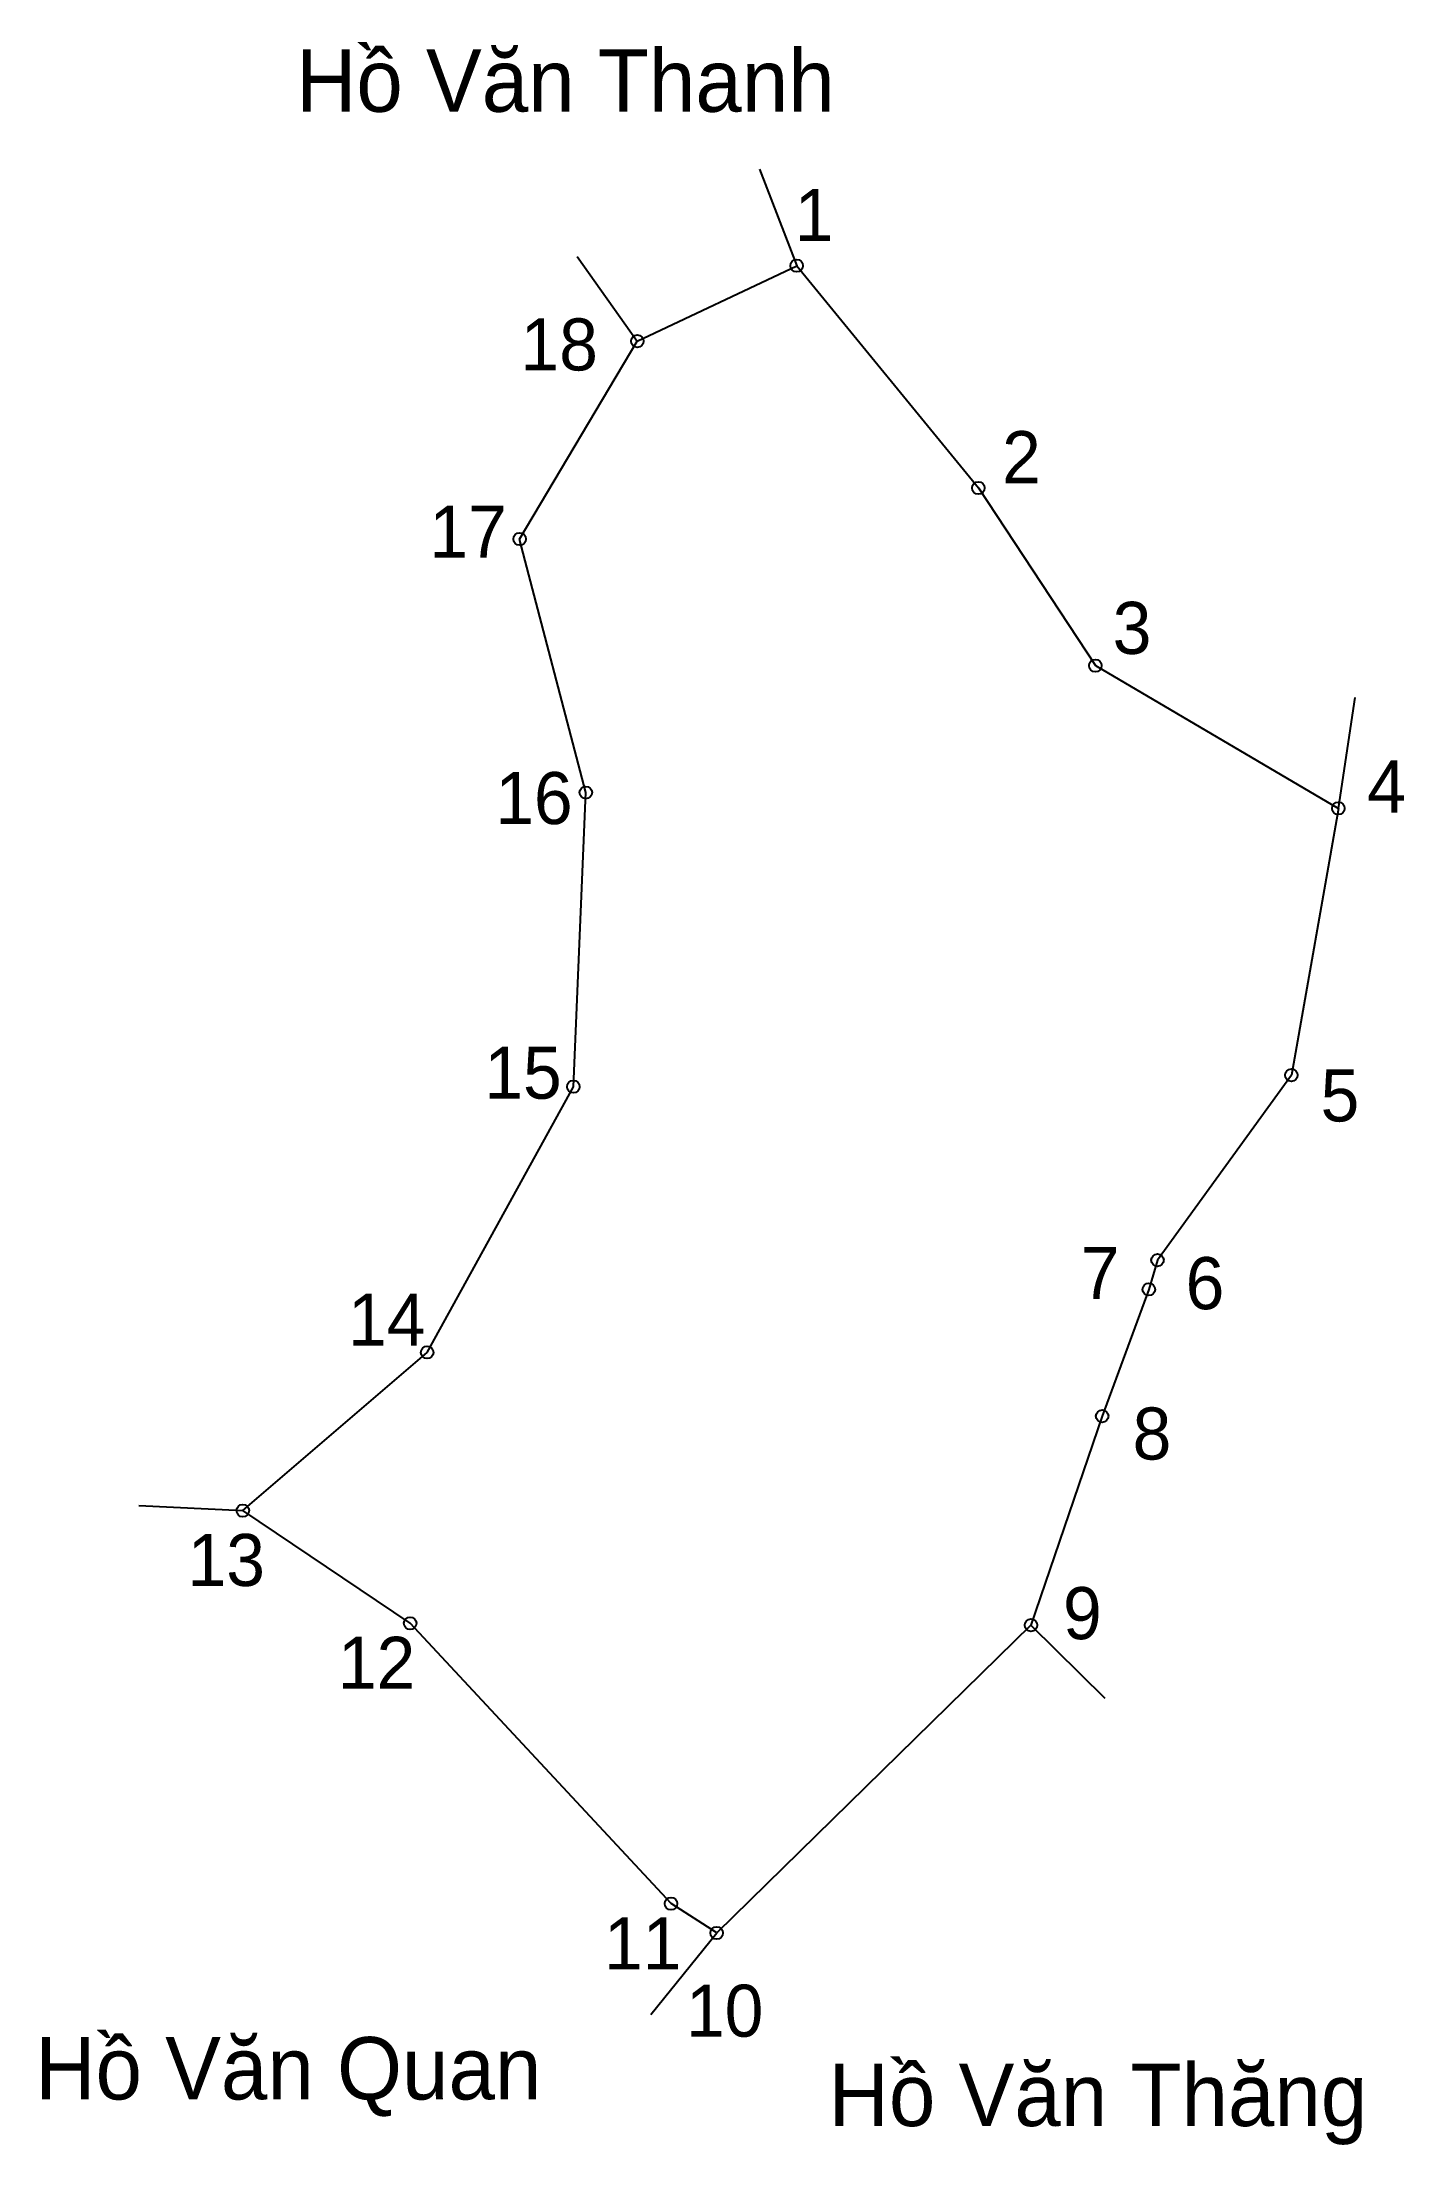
# Model space of a CAD drawing. Extents: x 546550 to 546673, y 1825423 to 1825612.
import ezdxf

# ---------------------------------------------------------------- set-up
doc = ezdxf.new("R2010")
doc.units = 0
for name, color, linetype in [('CanhThua', 7, 'Continuous'), ('MocDinhThua', 7, 'Continuous'), ('RauThua', 7, 'Continuous'), ('SoHieuDinhThua', 7, 'Continuous'), ('TenChuLanCan', 7, 'Continuous')]:
    doc.layers.add(name, color=color, linetype=linetype)

msp = doc.modelspace()

# ---------------------------------------------------------------- linework, layer by layer
at = {"layer": 'CanhThua'}
for p, q in [((546603.85, 1825585.14), (546618.17, 1825591.92)), ((546618.17, 1825591.92), (546634.48, 1825571.95)), ((546593.28, 1825567.36), (546603.85, 1825585.14)), ((546634.48, 1825571.95), (546644.99, 1825555.99)), ((546599.23, 1825544.58), (546593.28, 1825567.36)), ((546644.99, 1825555.99), (546666.81, 1825543.16)), ((546598.11, 1825518.15), (546599.23, 1825544.58)), ((546666.81, 1825543.16), (546662.59, 1825519.19)), ((546662.59, 1825519.19), (546650.57, 1825502.56)), ((546584.98, 1825494.28), (546598.11, 1825518.15)), ((546650.57, 1825502.56), (546649.79, 1825499.94)), ((546649.79, 1825499.94), (546645.6, 1825488.55)), ((546568.42, 1825480.06), (546584.98, 1825494.28)), ((546645.6, 1825488.55), (546639.2, 1825469.77)), ((546583.45, 1825469.94), (546568.42, 1825480.06)), ((546606.88, 1825444.75), (546583.45, 1825469.94)), ((546639.2, 1825469.77), (546610.98, 1825442.11)), ((546610.98, 1825442.11), (546606.88, 1825444.75))]:
    msp.add_line(p, q, dxfattribs=at)
at = {"layer": 'MocDinhThua'}
for centre in [(546618.17, 1825591.92), (546603.85, 1825585.14), (546634.48, 1825571.95), (546593.28, 1825567.36), (546644.99, 1825555.99), (546599.23, 1825544.58), (546666.81, 1825543.16), (546598.11, 1825518.15), (546662.59, 1825519.19), (546650.57, 1825502.56), (546649.79, 1825499.94), (546584.98, 1825494.28), (546645.6, 1825488.55), (546568.42, 1825480.06), (546583.45, 1825469.94), (546639.2, 1825469.77), (546606.88, 1825444.75), (546610.98, 1825442.11)]:
    msp.add_circle(centre, 0.561, dxfattribs=at)
at = {"layer": 'RauThua'}
for p, q in [((546614.83, 1825600.61), (546618.17, 1825591.92)), ((546598.45, 1825592.74), (546603.85, 1825585.14)), ((546666.81, 1825543.16), (546668.32, 1825553.12)), ((546559.09, 1825480.52), (546568.42, 1825480.06)), ((546639.2, 1825469.77), (546645.84, 1825463.22)), ((546605.06, 1825434.8), (546610.98, 1825442.11))]:
    msp.add_line(p, q, dxfattribs=at)

# ---------------------------------------------------------------- texts
at = {"layer": 'SoHieuDinhThua'}
for s, height, p in [('1', 4.68, (546617.99, 1825594.14)), ('18', 4.675, (546593.36, 1825582.51)), ('2', 4.68, (546636.61, 1825572.38)), ('17', 4.675, (546585.17, 1825565.68)), ('3', 4.68, (546646.54, 1825557.04)), ('4', 4.68, (546669.4, 1825542.79)), ('16', 4.675, (546591.09, 1825541.75)), ('15', 4.675, (546590.11, 1825517.07)), ('5', 4.68, (546665.21, 1825515.03)), ('7', 4.68, (546643.68, 1825499.07)), ('6', 4.68, (546653.09, 1825498.16)), ('14', 4.675, (546577.88, 1825494.89)), ('8', 4.68, (546648.33, 1825484.65)), ('13', 4.675, (546563.46, 1825473.29)), ('9', 4.68, (546642.08, 1825468.51)), ('12', 4.675, (546576.96, 1825464.05)), ('11', 4.675, (546600.85, 1825438.83)), ('10', 4.675, (546608.22, 1825432.79))]:
    msp.add_text(s, height=height, dxfattribs=at).set_placement(p)
at = {"layer": 'TenChuLanCan'}
for s, p in [('Hồ Văn Thanh', (546573.2, 1825605.75)), ('Hồ Văn Quan', (546549.78, 1825427.15)), ('Hồ Văn Thăng', (546621.03, 1825424.76))]:
    msp.add_text(s, height=5.6103, dxfattribs=at).set_placement(p)

doc.saveas('drawing.dxf')
